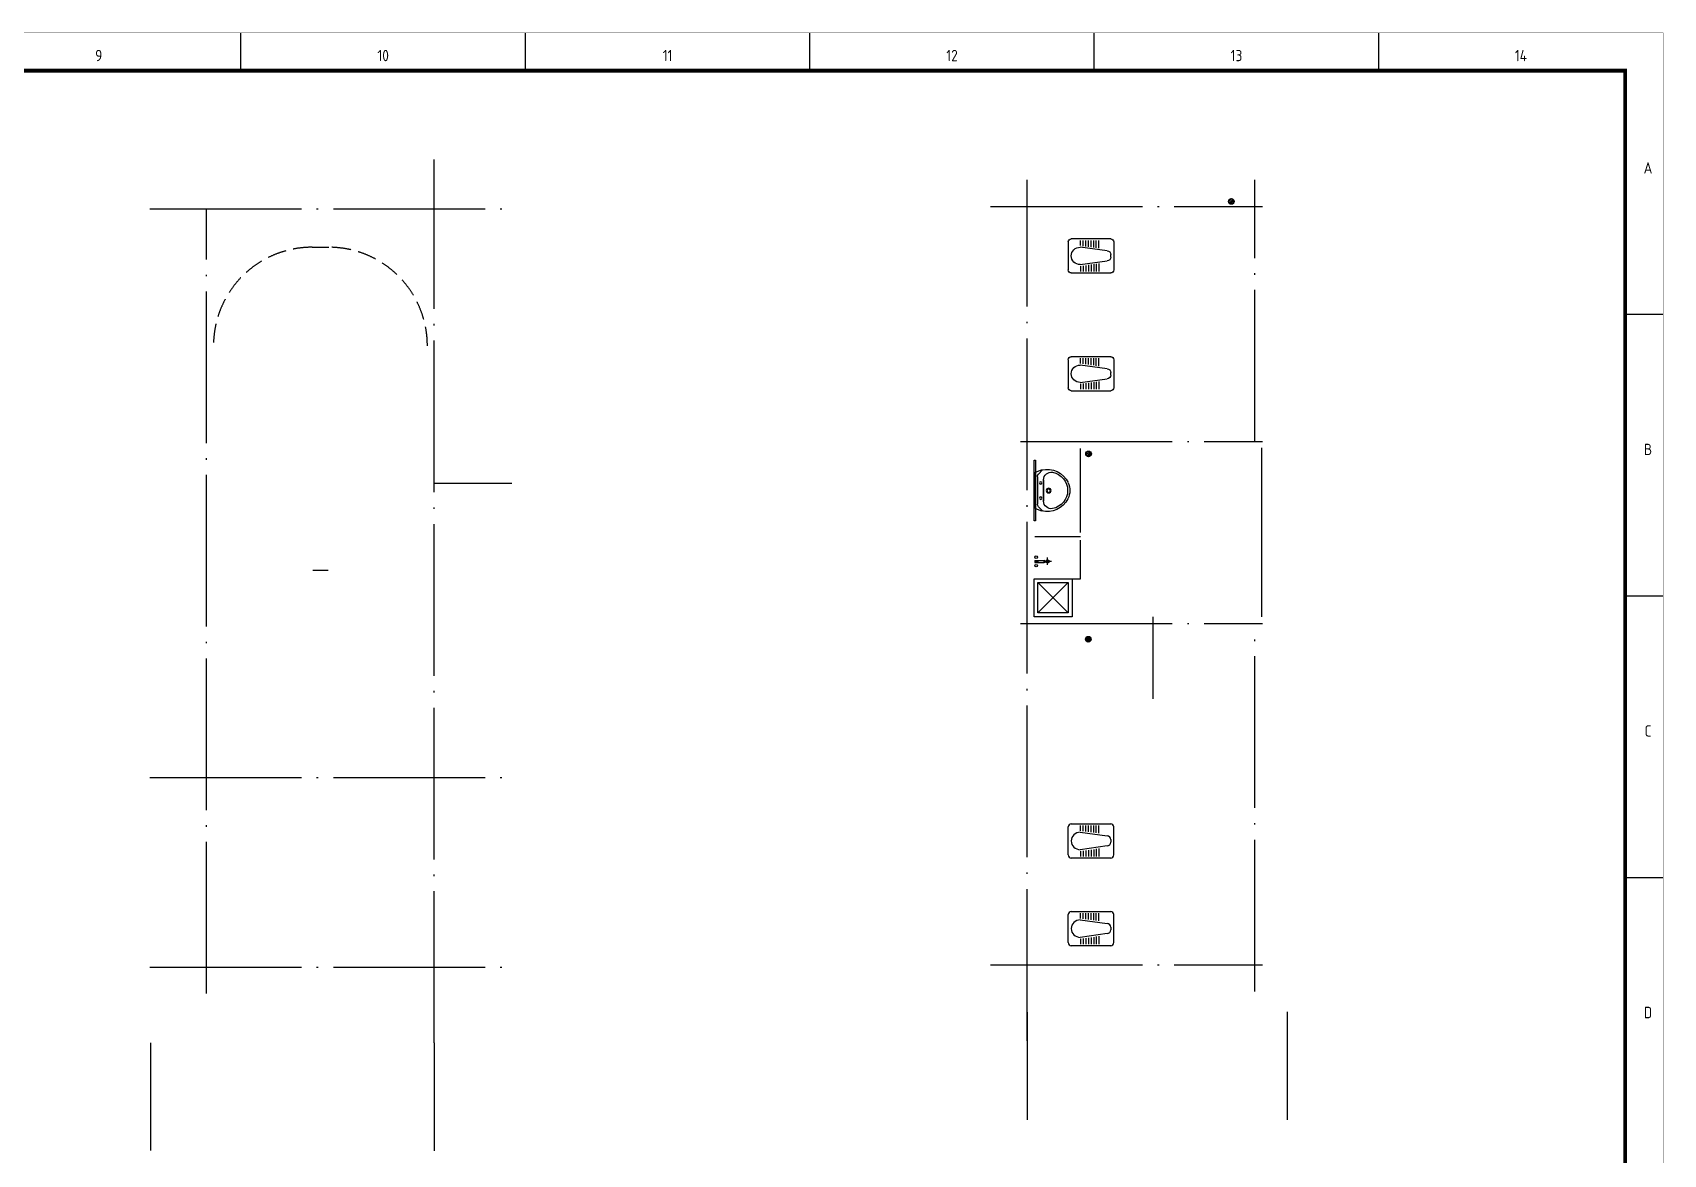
# Model space of a CAD drawing. Extents: x 93518 to 937116, y -359949 to 58022.
# Drawn here: x 883995 to 905494, y -173619 to -158826 of the extents above; entities that cross this region are included whole.
import ezdxf
from ezdxf.enums import TextEntityAlignment as Align

# ---------------------------------------------------------------- set-up
doc = ezdxf.new("R2010")
doc.units = 0
doc.header["$LTSCALE"] = 1000
doc.header["$MEASUREMENT"] = 0
doc.linetypes.add('DASH', pattern=[0.35, 0.25, -0.1])
doc.linetypes.add('DOTE', pattern=[2.42, 2, -0.2, 0.02, -0.2])
doc.layers.get('0').update_dxf_attribs({"linetype": 'CONTINUOUS'})
for name, color, linetype in [('5', 3, 'CONTINUOUS'), ('AXIS', 3, 'CONTINUOUS'), ('DOTE', 8, 'DOTE'), ('STAIR', 2, 'CONTINUOUS'), ('water', 2, 'CONTINUOUS'), ('WINDOW', 4, 'CONTINUOUS'), ('洁具', 253, 'CONTINUOUS'), ('设备间', 13, 'CONTINUOUS')]:
    doc.layers.add(name, color=color, linetype=linetype)
doc.styles.add('DIM_FONT', font='simplex.shx', dxfattribs={"width": 0.7, "bigfont": 'gbcbig.shx'})
doc.styles.get("Standard").update_dxf_attribs({"font": 'GBENOR', "bigfont": 'GBCBIG'})

# ---------------------------------------------------------------- blocks, each defined once
blk = doc.blocks.new('$plan$00002219')
at = {"layer": '5', "color": 7, "linetype": 'Continuous'}
for p, q in [((-225, 40), (-225, 560)), ((185, 600), (-185, 600)), ((-115, 157), (-66, 513)), ((-17, 560), (17, 560)), ((66, 513), (115, 157)), ((225, 560), (225, 40)), ((-101, 405), (-205, 405)), ((-106, 370), (-205, 370)), ((-111, 335), (-205, 335)), ((-115, 300), (-205, 300)), ((-120, 265), (-205, 265)), ((-125, 230), (-205, 230)), ((101, 405), (205, 405)), ((106, 370), (205, 370)), ((111, 335), (205, 335)), ((115, 300), (205, 300)), ((120, 265), (205, 265)), ((125, 230), (205, 230)), ((-130, 195), (-205, 195)), ((-135, 160), (-205, 160)), ((185, 0), (-185, 0)), ((130, 195), (205, 195)), ((135, 160), (205, 160))]:
    blk.add_line(p, q, dxfattribs=at)
for centre, start, end in [((-185, 560), 90, 180), ((185, 560), 0, 90), ((-185, 40), 180, 270), ((185, 40), 270, 0)]:
    blk.add_arc(centre, 40, start, end, dxfattribs=at)
for centre, major_axis, ratio, start_param, end_param in [((-17, 513), (-48.6, 0), 0.967078, 4.712394, 6.28319), ((17, 513), (-48.6, 0), 0.967079, 3.141597, 4.712394), ((0, 157), (0, -117), 0.982906, 4.712385, 6.283181), ((0, 157), (0, -117), 0.982906, 6.283179, 7.853975)]:
    blk.add_ellipse(centre, major_axis=major_axis, ratio=ratio, start_param=start_param, end_param=end_param, dxfattribs=at)
blk = doc.blocks.new('_E13BKY')
blk.add_blockref('$plan$00002219', (316, 43))
at = {"flags": 9}
for tag in ['XSIZE', 'YSIZE']:
    blk.add_attdef(tag, (0, 0), '', height=0.5, dxfattribs=at)
blk = doc.blocks.new('_E0XHE')
at = {"xscale": -1, "rotation": 180}
blk.add_blockref('_E13BKY', (6, 601), dxfattribs=at)
at = {"style": 'DIM_FONT', "width": 0.8, "flags": 9}
for tag in ['XSIZE', 'YSIZE']:
    blk.add_attdef(tag, (0, 0), '', height=0.5, dxfattribs=at)
blk = doc.blocks.new('M_E6')
for p, q in [((240, 0), (-240, 0)), ((-237, 0), (239, 0)), ((240, 0), (270, -79)), ((-213, -36), (-271, -91)), ((-240, 0), (-270, -79)), ((-179, -23), (181, -23)), ((141, -105), (-141, -105)), ((-141, -105), (141, -105)), ((217, -37), (274, -95))]:
    blk.add_line(p, q)
for centre, radius in [((-99, -65), 16.3), ((2, -172), 31.6), ((2, -172), 23), ((101, -65), 16.3)]:
    blk.add_circle(centre, radius)
for centre, radius, start, end in [((28, -152), 307, 166.1751, 244.7296), ((-141, -205), 100, 90, 190.5602), ((-179, -73), 50, 90, 133.181), ((-28, -152), 307, 297.0639, 13.8249), ((141, -205), 100, 349.4398, 90), ((181, -73), 50, 44.5607, 90), ((0, -179), 243, 190.5602, 349.4398), ((0, -201), 250, 245.8071, 296.4628), ((28, -152), 307, 266.589, 266.5936)]:
    blk.add_arc(centre, radius, start, end)
at = {"width": 0.8, "flags": 9}
for tag in ['XSIZE', 'YSIZE']:
    blk.add_attdef(tag, (0, 0), '', height=0.5, dxfattribs=at)
blk = doc.blocks.new('A$C429848E1')
at = {"layer": 'water'}
h = blk.add_hatch(dxfattribs=at)
h.set_pattern_fill('ANSI31', color=256, scale=20, style=0)
h.set_pattern_definition([(45, (-228444.69, -85757.866), (-22.4506403, 22.4506403), [])])
edge = h.paths.add_edge_path()
edge.add_arc((75, 75), 75, 0, 360)
blk.add_circle((75, 75), 75, dxfattribs=at)
blk = doc.blocks.new('8')
at = {"color": 6}
for p, q in [((957745, -141619), (957745, -140509)), ((957745, -142229), (957745, -141719)), ((957135, -142229), (957745, -142229)), ((957185, -142279), (957585, -142679)), ((957185, -142679), (957585, -142279))]:
    blk.add_line(p, q, dxfattribs=at)
blk.add_lwpolyline([(957135, -140664), (957155, -140664), (957155, -141464), (957135, -141464), (957135, -140664)], dxfattribs=at)
for points in [[(957135, -142229), (957635, -142229), (957635, -142729), (957135, -142729)], [(957185, -142279), (957585, -142279), (957585, -142679), (957185, -142679)]]:
    blk.add_lwpolyline(points, close=True, dxfattribs=at)
at = {"layer": 'AXIS'}
for p, q in [((957045, -147941), (957045, -149364)), ((960471, -147938), (960471, -149362))]:
    blk.add_line(p, q, dxfattribs=at)
at = {"layer": 'DOTE'}
for p, q in [((957045, -148319), (957045, -136969)), ((960045, -140419), (960045, -136969)), ((956562, -137319), (960145, -137319)), ((956955, -140419), (960145, -140419)), ((957145, -141669), (957745, -141669)), ((958705, -143809), (958705, -142729)), ((956955, -142819), (960145, -142819)), ((960045, -147669), (960045, -142919)), ((956562, -147319), (960145, -147319))]:
    blk.add_line(p, q, dxfattribs=at)
at = {"layer": 'WINDOW'}
blk.add_line((960135, -142729), (960135, -140499), dxfattribs=at)
at = {"layer": '洁具'}
for p, q in [((957145, -141985), (957145, -142012)), ((957145, -141985), (957266, -141985)), ((957145, -142012), (957266, -142012)), ((957149, -141985), (957149, -142012)), ((957151, -141985), (957151, -142012)), ((957155, -141985), (957155, -142012)), ((957160, -141985), (957160, -142012)), ((957162, -141985), (957162, -142012)), ((957168, -141985), (957168, -142012)), ((957171, -141985), (957171, -142012)), ((957181, -141985), (957181, -142012)), ((957186, -141985), (957186, -142012)), ((957365, -141999), (957260, -141999)), ((957312, -142045), (957312, -141948))]:
    blk.add_line(p, q, dxfattribs=at)
for centre, radius in [((957161, -141942), 16.9), ((957161, -142055), 16.9), ((957312, -141999), 22.5)]:
    blk.add_circle(centre, radius, dxfattribs=at)
blk.add_arc((957266, -141999), 13.5, 270, 90, dxfattribs=at)
at = {"layer": 'water', "xscale": 0.5, "yscale": 0.5, "zscale": 0.5}
for p in [(959697, -137289), (957815, -140619), (957812, -143063)]:
    blk.add_blockref('A$C429848E1', p, dxfattribs=at)
at = {"layer": '设备间', "rotation": 90}
for p in [(958143, -138292, 0), (958143, -139846, 0)]:
    blk.add_blockref('_E0XHE', p, dxfattribs=at)
at = {"layer": '设备间', "xscale": -1, "rotation": 90}
for name, p in [('M_E6', (957155, -141063)), ('_E0XHE', (958143, -145363, 0)), ('_E0XHE', (958143, -146519, 0))]:
    blk.add_blockref(name, p, dxfattribs=at)
blk = doc.blocks.new('GEDI_WK_A11')
at = {"color": 3}
for p, q in [((675, 584), (675, 594)), ((750, 584), (750, 594)), ((825, 584), (825, 594)), ((900, 584), (900, 594)), ((975, 584), (975, 594)), ((1040, 519.75), (1050, 519.75)), ((1040, 445.5), (1050, 445.5)), ((1040, 371.25), (1050, 371.25))]:
    blk.add_line(p, q, dxfattribs=at)
for points, const_width in [([(0, 0), (1050, 0), (1050, 594), (0, 594)], 0.1), ([(25, 10), (1040, 10), (1040, 584), (25, 584)], 1)]:
    blk.add_lwpolyline(points, close=True, dxfattribs=dict(at, const_width=const_width))
for s, p in [('9', (637.5, 588)), ('10', (712.5, 588)), ('11', (787.5, 588)), ('12', (862.5, 588)), ('13', (937.5, 588)), ('14', (1012.5, 588))]:
    blk.add_text(s, height=3, dxfattribs=at).set_placement(p, align=Align.MIDDLE)
for s, p in [('A', (1046, 556.88)), ('B', (1046, 482.62)), ('C', (1046, 408.38)), ('D', (1046, 334.12))]:
    blk.add_text(s, height=3, dxfattribs=at).set_placement(p, align=Align.CENTER)

msp = doc.modelspace()

# ---------------------------------------------------------------- linework, layer by layer
at = {"color": 8, "linetype": 'DASH'}
msp.add_lwpolyline([(886379.4, -162956.8, -0.4142136), (887679.4, -161656.8), (887899.4, -161656.8, -0.4142136), (889199.4, -162956.8)], format="xyb", dxfattribs=at)
at = {"layer": 'AXIS'}
for p, q in [((885548.6, -172145.8), (885548.6, -173569.3)), ((889289.4, -172148.4), (889289.4, -173571.8))]:
    msp.add_line(p, q, dxfattribs=at)
at = {"layer": 'DOTE'}
for p, q in [((889289.4, -172148.4), (889289.4, -160501.5)), ((885539.8, -161148.4), (890312.8, -161148.4)), ((886289.4, -171498.4), (886289.4, -161148.4)), ((890312.8, -164773.4), (889289.4, -164773.4)), ((885539.8, -168648.4), (890312.8, -168648.4)), ((885539.8, -171148.4), (890312.8, -171148.4))]:
    msp.add_line(p, q, dxfattribs=at)
at = {"layer": 'STAIR'}
msp.add_line((887889.4, -165918.4), (887689.4, -165918.4), dxfattribs=at)

# ---------------------------------------------------------------- block references
at = {"xscale": 50, "yscale": 50, "zscale": 50}
msp.add_blockref('GEDI_WK_A11', (852991.4, -188528.9), dxfattribs=at)
msp.add_blockref('8', (-59936.8, -23800.8))

doc.saveas('drawing.dxf')
